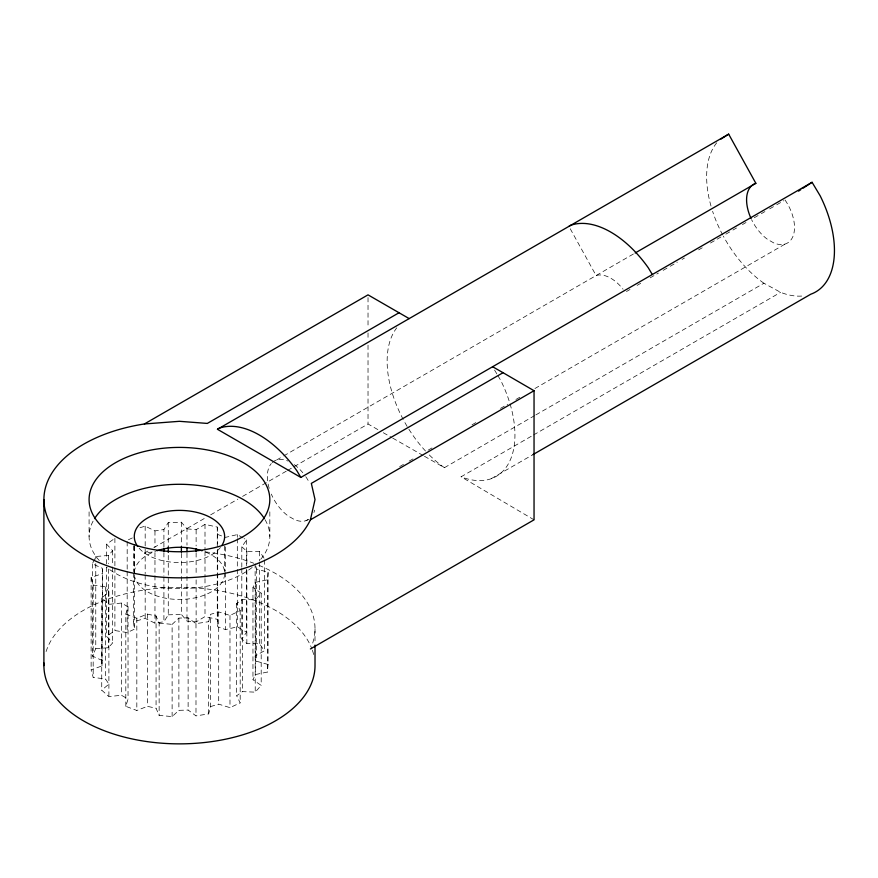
<?xml version="1.0" encoding="UTF-8"?>
<svg xmlns="http://www.w3.org/2000/svg" width="878" height="878" viewBox="0 0 878 878"><rect width="100%" height="100%" fill="white"/><g stroke="black" fill="none" stroke-linecap="round" stroke-linejoin="round"><path stroke-width="0.66" stroke-dasharray="4.39 3.29" d="M255.849 566.376L256.574 569.021L268.075 572.247L267.384 579.82L255.366 582.333L252.963 587.503L261.194 593.155L255.235 599.915L242.482 599.389L236.654 603.537L240.188 610.638L229.981 615.412L218.699 611.933L210.446 614.37L210.446 706.603L208.679 713.913L195.992 715.877L188.122 710.05L178.882 710.335L172.121 716.591L159.137 715.405L156.064 708.239L147.416 706.329L136.825 710.467L125.806 706.329L128.034 699.064L121.493 695.277L108.894 696.572L101.738 690.207L108.905 684.094L105.59 679.1L93.178 677.322L91.125 669.837L101.969 665.93L102.463 568.351L92.377 563.819L95.768 556.487L108.433 555.467L112.636 550.704L106.622 544.195L113.855 539.037M101.969 665.93L102.463 568.351M210.446 706.603L218.699 704.167L229.981 707.646L240.188 702.872L236.654 695.771L242.482 691.623L255.235 692.149L261.194 685.389L252.963 679.737L255.366 674.567L267.384 672.054L268.075 664.481L268.075 572.247M208.679 713.913L208.679 621.679L210.446 614.37M125.806 706.329L125.806 614.095L128.034 606.83L121.493 603.043L108.894 604.338L101.738 597.973L108.905 591.86L105.59 586.866L93.178 585.088L91.125 577.603L101.969 573.696M102.463 660.585L92.377 656.053L95.768 648.721L95.768 560.559M163.912 547.17L163.912 529.533L168.269 522.597L181.395 522.201L186.981 528.841L186.981 545.117M95.768 648.721L108.433 647.701L112.636 642.937L106.622 636.429L114.897 630.536L127.178 632.577L134.378 629.208L133.467 621.843L145.177 618.397L154.967 623.15L163.912 621.767L168.269 614.83L168.269 553.798M241.801 567.144L241.801 546.796L246.608 539.959L244.282 538.62M268.075 664.481L256.574 661.255L255.125 655.976L264.333 650.85L259.625 643.772L246.85 643.519L241.801 639.03L246.608 632.193L246.608 567.089M172.121 716.591L172.121 624.357L178.882 618.101L188.122 617.816L195.992 623.643L208.679 621.679M186.981 528.841L196.123 529.675L205.002 524.364L217.272 527.074L217.7 543.954M181.395 553.392L181.395 614.435L186.981 621.075L196.123 621.909L205.002 616.597L217.272 619.308L217.7 626.694L225.459 629.603L237.312 626.826L246.608 632.193M276.603 460.006L282.54 456.582M283.726 455.891L633.971 253.676M147.921 551.055L144.376 553.107A135.552 78.263 0 0 1 153.639 551.878M153.837 547.642L205.902 517.581M210.643 514.848L237.861 499.132M242.591 496.399L286.371 471.124M287.556 470.443L368.025 423.986L378.605 430.033M626.464 291.54L630.009 289.488M637.11 285.383L640.666 283.342M650.126 277.865L658.412 273.091M663.153 270.358L669.069 266.934M670.243 266.253L677.344 262.16M682.085 259.427L684.445 258.055M698.647 249.857L702.202 247.805M710.478 243.03L721.134 236.873M725.865 234.141L731.78 230.727M732.965 230.047L736.521 227.995M742.437 224.581L745.982 222.529M754.268 217.744L760.183 214.331M761.369 213.65L764.914 211.598M769.655 208.865L775.57 205.452M776.756 204.772L783.845 200.667M305.961 520.698L308.343 519.326M399.677 466.591L404.429 463.847M409.17 461.115L413.922 458.371M428.157 450.151L432.898 447.418M472.046 424.809L476.787 422.077M500.515 408.38L507.638 404.264M515.935 399.468L520.687 396.735M534.921 388.515L785.228 243.996M424.436 456.264L444.422 467.689L534.691 415.579M535.876 414.888L763.926 283.232L780.608 292.33A90.368 52.175 60 0 0 803.337 295.919M534.043 519.831L461.093 476.798L532.364 435.653M533.55 434.961L780.608 292.33M491.296 478.664L532.869 454.661M128.386 539.783L133.182 537.534M125.806 614.095L136.825 618.233L147.416 614.095L156.064 616.005L159.137 623.171L159.137 715.405M139.975 527.7L145.177 526.163L154.967 530.916L163.912 529.533M243.118 537.951L237.312 534.592L225.459 537.369L217.7 534.461M168.269 614.83L181.395 614.435M241.801 546.796L246.85 551.285L259.625 551.527L264.333 558.617M159.137 623.171L172.121 624.357M383.302 432.722L391.533 437.431M392.707 438.1L423.262 455.583M494.588 370.099L497.288 374.621M497.958 375.751L500.658 380.273A90.368 52.175 60 0 1 461.093 476.798M570.25 228.774L596.107 275.538A33.891 19.568 60 0 1 623.051 289.202M368.025 297.576L368.025 327.472M368.025 332.916L368.025 339.709M368.025 345.142L368.025 423.986M315.015 628.703L315.015 643.739M269.831 511.863L269.831 536.458M267.384 579.82L267.384 672.054M264.333 559.966L264.333 650.85M261.194 593.155L261.194 685.389M259.625 551.527L259.625 561.031M259.625 562.381L259.625 643.772M256.574 569.021L256.574 661.255M255.366 582.333L255.366 674.567M255.125 563.742L255.235 692.149M252.963 587.503L252.963 679.737M246.85 551.285L246.85 564.85M246.85 570.272L246.85 643.519M246.608 539.959L246.608 565.728M242.482 599.389L242.482 691.623M241.801 568.505L241.801 639.03M240.188 610.638L240.188 702.872M237.312 534.592L237.312 537.303M237.312 538.664L237.312 626.826M236.654 603.537L236.654 695.771M229.981 615.412L229.981 707.646M225.459 546.862L225.459 571.282M225.459 572.632L225.459 629.603M224.647 546.028L224.647 571.995M218.699 611.933L218.699 704.167M217.7 549.376L217.7 572.434M217.7 573.795L217.7 626.694M217.272 527.074L217.272 619.308M205.002 524.364L205.002 550.133M205.002 551.483L205.002 577.252M205.002 578.613L205.002 616.597M196.123 529.675L196.123 545.951M196.123 552.734L196.123 574.431M196.123 579.864L196.123 621.909M195.992 623.643L195.992 715.877M188.122 617.816L188.122 710.05M186.981 553.25L186.981 621.075M181.395 522.201L181.395 545.26M178.882 618.101L178.882 710.335M168.269 522.597L168.269 547.016M163.912 552.591L163.912 575.65M163.912 577.011L163.912 621.767M156.064 616.005L156.064 708.239M154.967 530.916L154.967 547.203M154.967 552.624L154.967 623.15M147.416 614.095L147.416 706.329M145.177 526.163L145.177 573.641M145.177 575.002L145.177 618.397M136.825 618.233L136.825 710.467M134.378 546.467L134.378 629.208M134.279 546.039L134.279 571.995M133.467 545.886L133.467 571.655M133.467 573.016L133.467 621.843M128.034 606.83L128.034 699.064M127.178 541.693L127.178 570.184M127.178 571.534L127.178 632.577M121.493 603.043L121.493 695.277M114.897 538.302L114.897 566.782M114.897 568.143L114.897 630.536M112.636 550.704L112.636 565.63M112.636 566.979L112.636 642.937M108.905 591.86L108.894 696.572M108.433 555.467L108.433 563.61M108.433 569.032L108.433 647.701M106.622 544.195L106.622 636.429M105.59 586.866L105.59 679.1M101.738 597.973L101.738 690.207M95.768 556.487L95.768 559.198M93.178 585.088L93.178 677.322M92.377 563.819L92.377 656.053M91.125 577.603L91.125 669.837M89.084 511.885L89.095 536.48M763.926 283.232A90.368 52.175 60 0 1 723.34 236.127M722.715 234.975A90.368 52.175 60 0 1 712.596 211.302M710.993 206.034A90.368 52.175 60 0 1 717.096 142.357M444.422 467.689A90.368 52.175 60 0 1 429.166 454.826M425.479 450.996A90.368 52.175 60 0 1 403.825 420.595M403.211 419.443A90.368 52.175 60 0 1 396.768 327.834M785.031 199.986A33.891 19.568 60 0 1 793.723 234.064A33.891 19.568 60 0 1 773.792 242.943L767.537 239.365A33.891 19.568 60 0 1 751.601 219.676M308.31 519.655A33.891 19.568 60 0 1 294.525 519.644L288.269 516.066A33.891 19.568 60 0 1 271.302 494.094M269.195 488.311A33.891 19.568 60 0 1 271.291 463.551M272.202 462.596A33.891 19.568 60 0 1 288.039 461.06M294.295 464.638A33.891 19.568 60 0 1 302.767 472.693M305.774 476.688A33.891 19.568 60 0 1 309.66 483.207M314.609 510.14A33.891 19.568 60 0 1 313.907 512.532M205.265 551.878A135.552 78.263 0 0 1 253.764 563.248M258.867 565.278A135.552 78.263 0 0 1 311.942 645.242M46.095 651.564A135.552 78.263 0 0 1 177.235 587.349A135.552 78.263 0 0 1 311.942 649.051M312.403 650.302A135.552 78.263 0 0 1 313.852 655.383M205.781 552.152A45.184 26.088 0 0 1 200.118 596.568A45.184 26.088 0 0 1 134.279 573.367M134.323 572.236A45.184 26.088 0 0 1 155.615 551.208M220.411 547.499A45.184 26.088 0 0 1 179.463 562.557A45.184 26.088 0 0 1 138.515 547.499M265.046 519.699A90.368 52.175 0 0 1 259.614 560.57M252.184 567.44A90.368 52.175 0 0 1 106.743 567.451M99.313 560.581A90.368 52.175 0 0 1 93.88 519.721"/><path stroke-width="1.32" d="M409.17 318.604L368.025 294.854L144.376 423.975A135.552 78.263 0 0 0 83.608 554.918A135.552 78.263 0 0 0 310.395 519.831L315.015 499.571L311.339 483.383L503.05 372.7L534.043 390.71L534.043 519.831L310.395 648.963M798.552 191.141L800.802 189.659M803.063 188.188L812.073 182.295L820.162 195.805A90.368 52.175 60 0 1 810.811 294.196L532.869 454.661M300.858 477.434L217.459 429.287L219.072 428.255A90.368 52.175 60 0 1 296.841 470.718L300.858 477.434L812.073 182.295M568.922 226.37L570.524 225.35A90.368 52.175 60 0 1 648.293 267.801L652.321 274.529M721.003 139.064L728.674 134.136L755.859 183.315A33.891 19.568 60 0 0 751.074 218.545M399.029 312.744L207.318 423.426L179.452 421.308L144.376 423.975M217.459 429.287L728.674 134.136M635.156 252.996L755.859 183.315M310.395 519.831L534.043 390.71M492.569 366.708L503.05 372.7M315.015 645.1L315.015 665.601A135.552 78.263 0 0 1 177.257 743.853A135.552 78.263 0 0 1 43.977 663.055M196.123 548.662L196.123 551.373M186.981 547.828L186.981 551.9M181.395 546.61L181.395 552.042M168.269 547.016L168.269 552.438M163.912 548.53L163.912 551.241M43.9 499.571L43.9 665.601M137.714 546.456A45.184 26.088 0 0 1 178.475 510.392A45.184 26.088 0 0 1 221.925 545.381M156.877 550.769A45.184 26.088 0 0 1 202.061 550.769M94.539 518.646A90.368 52.175 0 0 1 179.463 484.294A90.368 52.175 0 0 1 264.388 518.624M134.268 544.766A90.368 52.175 0 0 0 269.82 499.56A90.368 52.175 0 0 0 134.268 454.398A90.368 52.175 0 0 0 134.268 544.766"/></g></svg>
